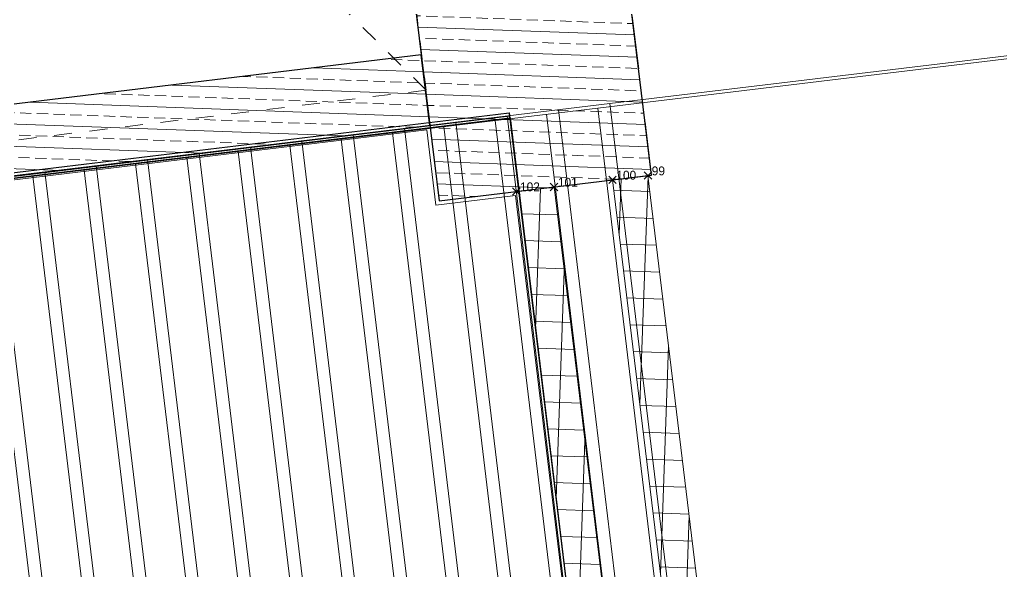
# Model space of a CAD drawing. Header units: metres. Extents: x 400403 to 400526, y 4543947 to 4544120.
# Drawn here: x 400465.92 to 400471.43, y 4544074.53 to 4544077.62 of the extents above; entities that cross this region are included whole.
import ezdxf

# ---------------------------------------------------------------- set-up
doc = ezdxf.new("R2010")
doc.units = ezdxf.units.M
doc.linetypes.add('Dash', pattern=[0.6, 0.3, -0.3])
doc.linetypes.add('Dot 1mm', pattern=[0.09999999999999999, 0, -0.09999999999999999])
for name, color, linetype, lineweight in [('A-DETLGEM', 7, 'Continuous', 13), ('A-SECTMBM', 7, 'Continuous', 5), ('A_ELEVATION_2', 7, 'Continuous', 18), ('A_HATCH', 7, 'Continuous', 18)]:
    doc.layers.add(name, color=color, linetype=linetype, lineweight=lineweight)
doc.layers.add('A_AREA', color=4, linetype='Dash', lineweight=60, true_color=0x00ffff)
doc.layers.add('A_RC', color=7, linetype='Continuous', lineweight=15, true_color=0x007f00)
pattern_1 = [(45, (0, 0), (-0.1060660171779821, 0.1060660171779821), []), (135, (0, 0), (-0.1060660171779821, -0.1060660171779821), [])]
pattern_2 = [(45, (0, 0), (-0.08838834764831845, 0.08838834764831845), []), (45, (0.08800000000000001, 0), (-0.08838834764831845, 0.08838834764831845), [0.063, -0.031])]

# ---------------------------------------------------------------- blocks, each defined once
blk = doc.blocks.new('M09-PRT-S24-ZZ-M3-ARC-01_rvt-1-PERON KAT _1_10 _-3_21_ KOTU TUĞLA DUVAR PLANI - 1_2')
at = {"layer": 'A_HATCH', "lineweight": 5, "true_color": 0x787878}
h = blk.add_hatch(dxfattribs=at)
h.set_pattern_fill('FP_2', color=8, style=0, pattern_type=2)
h.set_pattern_definition(pattern_1)
h.paths.add_polyline_path([(65.95716202495214, 37.6460630137063), (66.07471907541064, 37.80786641258129), (62.96000364706713, 40.07083963390734), (62.84244659660861, 39.90903623503235), (65.19566553121862, 38.19932260133068)], flags=0)
h.paths.add_polyline_path([(62.68064319773364, 40.02659328549083), (62.79820024819212, 40.18839668436582), (59.6834848198486, 42.45136990569189), (59.56592776939011, 42.2895665068169)], flags=0)
h = blk.add_hatch(dxfattribs=at)
h.set_pattern_fill('FP_2', color=8, style=0, pattern_type=2)
h.set_pattern_definition(pattern_1)
h.paths.add_polyline_path([(65.64581979230964, 37.21672577427877), (65.76337973778831, 37.37852706975891), (62.6483160564867, 39.64183846939721), (62.53075900600938, 39.48003507049632), (65.19566553121862, 37.54379429516928)], flags=0)
h.paths.add_polyline_path([(62.36895771050335, 39.59759501599381), (62.48651476098064, 39.7593984148947), (59.372228566323, 42.02214491616674), (59.25466862084431, 41.86034362068661)], flags=0)
at = {"layer": 'A-SECTMBM', "color": 9, "true_color": 0xc0c0c0}
for p, q in [((60.63309836742253, 44.45148952203284), (59.21503321225111, 42.50285078542171)), ((56.99673244546905, 39.45456574164805), (59.2150332122511, 42.50285078542171)), ((59.2150332122511, 42.50285078542171), (61.64072422851661, 40.73762471105932)), ((59.0443946917294, 42.26836732051603), (61.47008570799491, 40.50314124615365)), ((59.0443946917294, 42.26836732051603), (61.47008570799491, 40.50314124615365)), ((58.92093964575218, 42.10678514628216), (55.04079667767011, 36.76780012988579)), ((58.9210215420593, 42.10672554862698), (55.04088984788058, 36.76775604485515)), ((58.9212003237004, 42.10659544548841), (55.04099384664975, 36.76768036275108)), ((58.9212910116538, 42.10652944996841), (55.04108453460316, 36.76761436723108)), ((58.92139154395646, 42.1064562905096), (55.04118506690595, 36.76754120777219)), ((58.92477620729027, 42.10399320022741), (55.041278843693, 36.76747296444336)), ((58.92477620729027, 42.10399320022741), (55.04127884369304, 36.76747296444342)), ((58.92477620729023, 42.10399320022744), (55.04127884369299, 36.76747296444336)), ((58.92477620729027, 42.10399320022741), (55.04127884369298, 36.76747296444334)), ((61.35012765374792, 40.33901423791466), (58.92093964575218, 42.10678514628216)), ((61.35012764537439, 40.33901424400823), (58.9210215420593, 42.10672554862698)), ((61.35009364514716, 40.33903898668456), (58.9212003237004, 42.10659544548841)), ((61.35009364514716, 40.33903898668456), (58.9212910116538, 42.10652944996841)), ((61.35009328773628, 40.33903924677993), (58.92139154395646, 42.1064562905096)), ((61.35046722355565, 40.33876712586509), (58.92477620729027, 42.10399320022741)), ((61.3485974310548, 40.3401278129658), (58.92477620729027, 42.10399320022741)), ((61.34859743049948, 40.34012781336991), (58.92477620729023, 42.10399320022744)), ((61.34859743049948, 40.34012781336991), (58.92477620729027, 42.10399320022741)), ((58.8737561712077, 42.03388385561036), (61.29944718747321, 40.26865778124799)), ((58.8737561712077, 42.03388385561036), (61.29944718747321, 40.26865778124799)), ((58.70311765068601, 41.7994003907047), (61.12880866695153, 40.03417431634232)), ((58.70311765068601, 41.7994003907047), (61.12880866695153, 40.03417431634232)), ((58.53247913016431, 41.56491692579904), (60.95817014642983, 39.79969085143665)), ((58.53247913016431, 41.56491692579904), (60.95817014642983, 39.79969085143665)), ((58.36184060964261, 41.33043346089336), (60.78753162590813, 39.56520738653099)), ((58.36184060964261, 41.33043346089336), (60.78753162590813, 39.56520738653099)), ((58.19120208912092, 41.09594999598771), (60.61689310538644, 39.33072392162532)), ((58.19120208912092, 41.09594999598771), (60.61689310538644, 39.33072392162532)), ((58.02056356859922, 40.86146653108204), (60.44625458486474, 39.09624045671966)), ((58.02056356859922, 40.86146653108204), (60.44625458486474, 39.09624045671966)), ((57.84992504807752, 40.62698306617636), (60.27561606434304, 38.861756991814)), ((57.84992504807752, 40.62698306617636), (60.27561606434304, 38.861756991814)), ((57.67928652755584, 40.39249960127071), (60.10497754382135, 38.62727352690833)), ((57.67928652755584, 40.39249960127071), (60.10497754382135, 38.62727352690833)), ((57.50864800703414, 40.15801613636504), (59.93433902329965, 38.39279006200266)), ((57.50864800703414, 40.15801613636504), (59.93433902329965, 38.39279006200266)), ((57.33800948651243, 39.92353267145935), (59.76370050277796, 38.15830659709701)), ((57.33800948651243, 39.92353267145935), (59.76370050277796, 38.15830659709701)), ((57.16737096599076, 39.68904920655371), (59.59306198225625, 37.92382313219132)), ((57.16737096599076, 39.68904920655371), (59.59306198225625, 37.92382313219132))]:
    blk.add_line(p, q, dxfattribs=at)
at = {"layer": 'A_AREA', "lineweight": 25}
blk.add_line((59.69555122194484, 42.46797840867978), (58.40112403094489, 43.40843481234769), dxfattribs=at)
at = {"layer": 'A_ELEVATION_2', "lineweight": 20}
for p, q in [((59.68348481984855, 42.45136990569186), (59.56592776939006, 42.28956650681686)), ((62.79820024819208, 40.1883966843658), (59.68348481984855, 42.45136990569186)), ((59.56592776939006, 42.28956650681686), (62.68064319773358, 40.0265932854908)), ((59.37222856632295, 42.02214491616672), (59.25466862084427, 41.86034362068658)), ((62.4865147609806, 39.75939841489468), (59.37222856632295, 42.02214491616672)), ((59.25466862084427, 41.86034362068658), (62.3689577105033, 39.59759501599378))]:
    blk.add_line(p, q, dxfattribs=at)
at = {"layer": 'A_RC'}
for p, q in [((59.25990227771547, 41.83181979743129), (58.9953383226607, 41.46767875288555)), ((65.63376132299857, 37.20094013352033), (59.25990227771547, 41.83181979743129)), ((58.65110860324015, 41.71777628344793), (55.32534236813006, 37.14042399638009)), ((58.9953383226607, 41.46767875288555), (58.65110860324015, 41.71777628344793))]:
    blk.add_line(p, q, dxfattribs=at)
blk = doc.blocks.new('M09-PRT-S24-ZZ-M3-STR-01_rvt-1-PERON KAT _1_10 _-3_21_ KOTU TUĞLA DUVAR PLANI - 1_2')
at = {"layer": 'A_RC', "lineweight": 5, "true_color": 0x787878}
h = blk.add_hatch(dxfattribs=at)
h.set_pattern_fill('FP_1', color=8, style=0, pattern_type=2)
h.set_pattern_definition(pattern_2)
h.paths.add_polyline_path([(58.98979831281014, 41.4965923379799), (59.69514061556112, 42.46741273122984), (58.40071342456119, 43.4078691348978), (57.69537112181022, 42.43704874164786)], flags=0)
h = blk.add_hatch(dxfattribs=at)
h.set_pattern_fill('FP_1', color=8, style=0, pattern_type=2)
h.set_pattern_definition(pattern_2)
h.paths.add_polyline_path([(55.29562062155847, 37.13498206493411), (58.64599655962562, 41.74637893287127), (58.32238976187562, 41.98149303378827), (56.24633379172857, 39.12404713059168), (56.66017660359948, 39.35386342167956), (55.13411176295748, 37.25260195331587), (55.13411176295748, 37.25232511935732)], flags=0)
at = {"layer": 'A-SECTMBM', "color": 9, "true_color": 0xc0c0c0}
for p, q in [((60.66047826650129, 44.5181378661118), (59.24241311132975, 42.56949912950061)), ((57.02411234454777, 39.52121408572695), (59.24241311132975, 42.56949912950063)), ((59.24241311132975, 42.56949912950061), (61.6681041275953, 40.8042730551383)), ((59.07177459080805, 42.33501566459494), (61.4974656070736, 40.56978959023263)), ((59.07177459080805, 42.33501566459494), (61.4974656070736, 40.56978959023263)), ((58.89815993601471, 42.12237218501506), (55.01304012346713, 36.78362245585313)), ((58.89815489216446, 42.12236525399221), (55.01304012346706, 36.78362245585313)), ((58.89815993624686, 42.12237218533401), (55.01556927533885, 36.78709789793003)), ((58.89696044921053, 42.12088059897052), (55.01676378224695, 36.78197901428314)), ((58.89843808799505, 42.11921628848967), (55.01725259218986, 36.78587291317438)), ((58.91113579192764, 42.1105248680543), (55.03099357062965, 36.77154087921519)), ((58.91113579185532, 42.11052486795481), (55.03099360520494, 36.77154092678998)), ((58.91119860212046, 42.11053262151871), (55.03100197701224, 36.77163109442186)), ((58.91119860211575, 42.11053262151219), (55.03100197704272, 36.77163109446379)), ((61.40482212296064, 40.29822169557352), (58.89696044921053, 42.12088059897052)), ((61.39582632278792, 40.30475752697246), (58.89815489216446, 42.12236525399221)), ((61.40482342537278, 40.29822074931572), (58.89815993624686, 42.12237218533401)), ((61.40482301132715, 40.29822105013749), (58.89815993601471, 42.12237218501506)), ((61.40482184237381, 40.29822189943182), (58.89843808799505, 42.11921628848967)), ((61.404822359187, 40.29822152394504), (58.91113579185532, 42.11052486795481)), ((61.40482306928745, 40.29822100802686), (58.91113579192764, 42.1105248680543)), ((61.40482232091752, 40.29822155174944), (58.91119860212046, 42.11053262151871)), ((61.40482227863544, 40.29822158246919), (58.91119860211575, 42.11053262151219)), ((58.90113607028636, 42.10053219968928), (61.32682708655192, 40.33530612532696)), ((58.90113607028636, 42.10053219968928), (61.32682708655192, 40.33530612532696)), ((58.73049754976469, 41.86604873478364), (61.1561885660302, 40.10082266042126)), ((58.73049754976469, 41.86604873478364), (61.1561885660302, 40.10082266042126)), ((58.55985902924299, 41.63156526987794), (60.98555004550853, 39.86633919551562)), ((58.55985902924299, 41.63156526987794), (60.98555004550853, 39.86633919551562)), ((58.38922050872129, 41.39708180497227), (60.81491152498684, 39.63185573060996)), ((58.38922050872129, 41.39708180497227), (60.81491152498684, 39.63185573060996)), ((58.2185819881996, 41.1625983400666), (60.64427300446514, 39.39737226570428)), ((58.2185819881996, 41.1625983400666), (60.64427300446514, 39.39737226570428)), ((58.0479434676779, 40.92811487516093), (60.47363448394346, 39.16288880079861)), ((58.0479434676779, 40.92811487516093), (60.47363448394346, 39.16288880079861)), ((57.87730494715623, 40.6936314102553), (60.30299596342174, 38.92840533589292)), ((57.87730494715623, 40.6936314102553), (60.30299596342174, 38.92840533589292)), ((57.70666642663453, 40.45914794534959), (60.13235744290007, 38.69392187098728)), ((57.70666642663453, 40.45914794534959), (60.13235744290007, 38.69392187098728)), ((57.53602790611284, 40.22466448044393), (59.96171892237838, 38.45943840608161)), ((57.53602790611284, 40.22466448044393), (59.96171892237838, 38.45943840608161)), ((57.36538938559114, 39.99018101553825), (59.79108040185668, 38.22495494117594)), ((57.36538938559114, 39.99018101553825), (59.79108040185668, 38.22495494117594)), ((57.19475086506944, 39.75569755063259), (59.62044188133499, 37.99047147627027)), ((57.19475086506944, 39.75569755063259), (59.62044188133499, 37.99047147627027))]:
    blk.add_line(p, q, dxfattribs=at)
at = {"layer": 'A_RC', "color": 7, "lineweight": 25}
for p, q in [((59.69514061556107, 42.4674127312298), (58.40071342456115, 43.40786913489777)), ((58.98979831281009, 41.49659233797986), (59.69514061556107, 42.4674127312298)), ((57.69537112181018, 42.43704874164784), (58.98979831281009, 41.49659233797986)), ((58.32238976187558, 41.98149303378822), (56.24633379172853, 39.12404713059163)), ((58.64599655962557, 41.74637893287124), (58.32238976187558, 41.98149303378822)), ((55.29562062155843, 37.13498206493407), (58.64599655962557, 41.74637893287124))]:
    blk.add_line(p, q, dxfattribs=at)
blk = doc.blocks.new('M_Shaft Opening_Overhead Projection - Shaft opening symbol-958082-PERON KAT _1_10 _-3_21_ KOTU TUĞLA DUVAR PLANI - 1_2')
at = {"layer": 'A-DETLGEM', "linetype": 'Dot 1mm', "lineweight": 5}
for p, q in [((-1.451903010686572, 1.837868754991764), (1.451903010686572, 1.837868754991764)), ((-1.451903010686572, -1.837868754991763), (-1.451903010686572, 1.837868754991764)), ((1.451903010686572, 1.837868754991764), (-1.451903010686572, -1.837868754991763)), ((1.451903010686572, -1.837868754991763), (-1.451903010686572, 1.837868754991764)), ((1.451903010686572, 1.837868754991764), (1.451903010686572, -1.837868754991763)), ((1.451903010686572, -1.837868754991763), (-1.451903010686572, -1.837868754991763))]:
    blk.add_line(p, q, dxfattribs=at)
blk = doc.blocks.new('*U825')
at = {"color": 0, "linetype": 'ByBlock', "lineweight": -2, "transparency": 16777216}
for p, q in [((-0.7071067811865476, -0.7071067811865476), (0.7071067811865476, 0.7071067811865476)), ((-0.7071067811865476, 0.7071067811865476), (0.7071067811865476, -0.7071067811865476))]:
    blk.add_line(p, q, dxfattribs=at)
blk = doc.blocks.new('*U1120', base_point=(400469.4459018327, 4544076.744949701))
at = {"color": 1, "linetype": 'ByBlock', "insert": (400469.4671150361, 4544076.744949701), "char_height": 0.05, "attachment_point": 7}
blk.add_mtext('99', dxfattribs=at)
blk = doc.blocks.new('*U1121', base_point=(400469.4459018327, 4544076.744949701))
at = {"color": 61, "linetype": 'ByBlock', "lineweight": -2}
blk.add_blockref('*U1120', (400469.4459018327, 4544076.744949701), dxfattribs=at)
blk = doc.blocks.new('*U1122', base_point=(400469.4459018327, 4544076.744949701))
at = {"color": 61, "linetype": 'ByBlock', "lineweight": -2}
blk.add_blockref('*U1121', (400469.4459018327, 4544076.744949701), dxfattribs=at)
at = {"color": 60, "linetype": 'ByBlock', "lineweight": -2, "xscale": 0.03, "yscale": 0.03, "zscale": 0.03, "rotation": 8.537736462515939e-07}
blk.add_blockref('*U825', (400469.4459018327, 4544076.744949701), dxfattribs=at)
blk = doc.blocks.new('*U1123', base_point=(400469.2473604438, 4544076.720839187))
at = {"color": 1, "linetype": 'ByBlock', "insert": (400469.2685736472, 4544076.720839187), "char_height": 0.05, "attachment_point": 7}
blk.add_mtext('100', dxfattribs=at)
blk = doc.blocks.new('*U1124', base_point=(400469.2473604438, 4544076.720839187))
at = {"color": 61, "linetype": 'ByBlock', "lineweight": -2}
blk.add_blockref('*U1123', (400469.2473604438, 4544076.720839187), dxfattribs=at)
blk = doc.blocks.new('*U1125', base_point=(400469.2473604438, 4544076.720839187))
at = {"color": 60, "linetype": 'ByBlock', "lineweight": -2, "xscale": 0.03, "yscale": 0.03, "zscale": 0.03, "rotation": 8.537736462515939e-07}
blk.add_blockref('*U825', (400469.2473604438, 4544076.720839187), dxfattribs=at)
at = {"color": 61, "linetype": 'ByBlock', "lineweight": -2}
blk.add_blockref('*U1124', (400469.2473604438, 4544076.720839187), dxfattribs=at)
blk = doc.blocks.new('*U1126', base_point=(400468.9195657762, 4544076.681038335))
at = {"color": 1, "linetype": 'ByBlock', "insert": (400468.9407789797, 4544076.681038335), "char_height": 0.05, "attachment_point": 7}
blk.add_mtext('101', dxfattribs=at)
blk = doc.blocks.new('*U1127', base_point=(400468.9195657762, 4544076.681038335))
at = {"color": 61, "linetype": 'ByBlock', "lineweight": -2}
blk.add_blockref('*U1126', (400468.9195657762, 4544076.681038335), dxfattribs=at)
blk = doc.blocks.new('*U1128', base_point=(400468.9195657762, 4544076.681038335))
at = {"color": 61, "linetype": 'ByBlock', "lineweight": -2}
blk.add_blockref('*U1127', (400468.9195657762, 4544076.681038335), dxfattribs=at)
at = {"color": 60, "linetype": 'ByBlock', "lineweight": -2, "xscale": 0.03, "yscale": 0.03, "zscale": 0.03, "rotation": 8.537736462515939e-07}
blk.add_blockref('*U825', (400468.9195657762, 4544076.681038335), dxfattribs=at)
blk = doc.blocks.new('*U1129', base_point=(400468.7072918809, 4544076.655426194))
at = {"color": 1, "linetype": 'ByBlock', "insert": (400468.7285050843, 4544076.655426194), "char_height": 0.05, "attachment_point": 7}
blk.add_mtext('102', dxfattribs=at)
blk = doc.blocks.new('*U1130', base_point=(400468.7072918809, 4544076.655426194))
at = {"color": 61, "linetype": 'ByBlock', "lineweight": -2}
blk.add_blockref('*U1129', (400468.7072918809, 4544076.655426194), dxfattribs=at)
blk = doc.blocks.new('*U1131', base_point=(400468.7072918809, 4544076.655426194))
at = {"color": 60, "linetype": 'ByBlock', "lineweight": -2, "xscale": 0.03, "yscale": 0.03, "zscale": 0.03, "rotation": 8.537736462515939e-07}
blk.add_blockref('*U825', (400468.7072918809, 4544076.655426194), dxfattribs=at)
at = {"color": 61, "linetype": 'ByBlock', "lineweight": -2}
blk.add_blockref('*U1130', (400468.7072918809, 4544076.655426194), dxfattribs=at)

msp = doc.modelspace()

# ---------------------------------------------------------------- block references
at = {"lineweight": 5, "rotation": 312.9239939576965}
for name in ['M09-PRT-S24-ZZ-M3-ARC-01_rvt-1-PERON KAT _1_10 _-3_21_ KOTU TUĞLA DUVAR PLANI - 1_2', 'M09-PRT-S24-ZZ-M3-STR-01_rvt-1-PERON KAT _1_10 _-3_21_ KOTU TUĞLA DUVAR PLANI - 1_2']:
    msp.add_blockref(name, (400397.7144573492, 4544091.538091335), dxfattribs=at)
for name, p in [('*U1122', (400469.4459018327, 4544076.744949701)), ('*U1128', (400468.9195657762, 4544076.681038335)), ('*U1125', (400469.2473604438, 4544076.720839187)), ('*U1131', (400468.7072918809, 4544076.655426194))]:
    msp.add_blockref(name, p)
at = {"layer": 'A-DETLGEM', "rotation": 6.934542383434703}
msp.add_blockref('M_Shaft Opening_Overhead Projection - Shaft opening symbol-958082-PERON KAT _1_10 _-3_21_ KOTU TUĞLA DUVAR PLANI - 1_2', (400466.5385379448, 4544078.872346561), dxfattribs=at)

doc.saveas('drawing.dxf')
